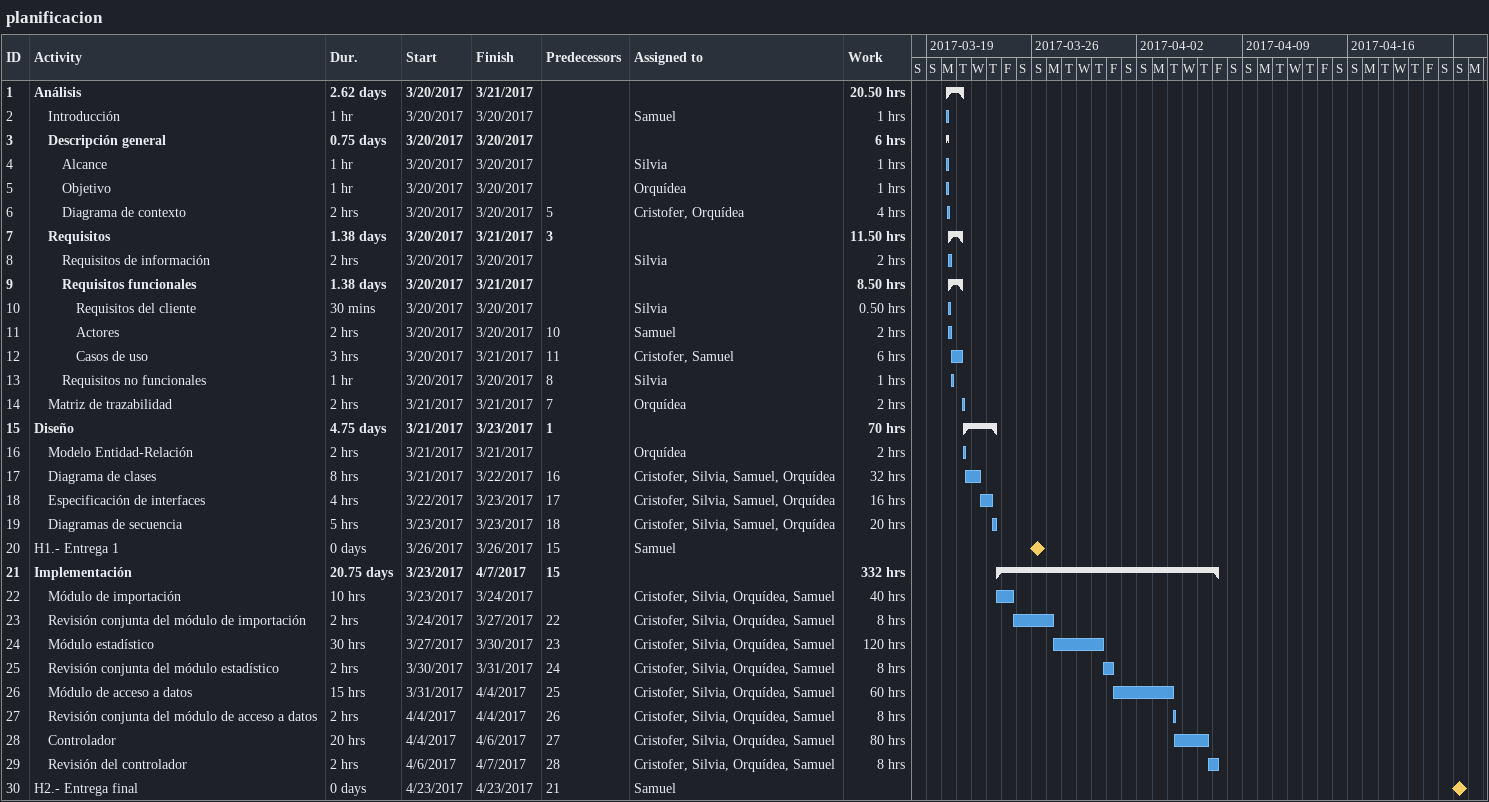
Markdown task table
planificacion

| ID | Level | Task | Duration | Start | Finish | Predecessors | Resources | Work (h) |
|---|---|---|---|---|---|---|---|---|
| 1 | 1 | **Análisis** | 2.62d | 2017-03-20 | 2017-03-21 |  |  | 20.50 |
| 2 | 2 | Introducción | 1h | 2017-03-20 | 2017-03-20 |  | Samuel | 1 |
| 3 | 2 | **Descripción general** | 0.75d | 2017-03-20 | 2017-03-20 |  |  | 6 |
| 4 | 3 | Alcance | 1h | 2017-03-20 | 2017-03-20 |  | Silvia | 1 |
| 5 | 3 | Objetivo | 1h | 2017-03-20 | 2017-03-20 |  | Orquídea | 1 |
| 6 | 3 | Diagrama de contexto | 2h | 2017-03-20 | 2017-03-20 | 5 | Cristofer, Orquídea | 4 |
| 7 | 2 | **Requisitos** | 1.38d | 2017-03-20 | 2017-03-21 | 3 |  | 11.50 |
| 8 | 3 | Requisitos de información | 2h | 2017-03-20 | 2017-03-20 |  | Silvia | 2 |
| 9 | 3 | **Requisitos funcionales** | 1.38d | 2017-03-20 | 2017-03-21 |  |  | 8.50 |
| 10 | 4 | Requisitos del cliente | 30min | 2017-03-20 | 2017-03-20 |  | Silvia | 0.50 |
| 11 | 4 | Actores | 2h | 2017-03-20 | 2017-03-20 | 10 | Samuel | 2 |
| 12 | 4 | Casos de uso | 3h | 2017-03-20 | 2017-03-21 | 11 | Cristofer, Samuel | 6 |
| 13 | 3 | Requisitos no funcionales | 1h | 2017-03-20 | 2017-03-20 | 8 | Silvia | 1 |
| 14 | 2 | Matriz de trazabilidad | 2h | 2017-03-21 | 2017-03-21 | 7 | Orquídea | 2 |
| 15 | 1 | **Diseño** | 4.75d | 2017-03-21 | 2017-03-23 | 1 |  | 70 |
| 16 | 2 | Modelo Entidad-Relación | 2h | 2017-03-21 | 2017-03-21 |  | Orquídea | 2 |
| 17 | 2 | Diagrama de clases | 8h | 2017-03-21 | 2017-03-22 | 16 | Cristofer, Silvia, Samuel, Orquídea | 32 |
| 18 | 2 | Especificación de interfaces | 4h | 2017-03-22 | 2017-03-23 | 17 | Cristofer, Silvia, Samuel, Orquídea | 16 |
| 19 | 2 | Diagramas de secuencia | 5h | 2017-03-23 | 2017-03-23 | 18 | Cristofer, Silvia, Samuel, Orquídea | 20 |
| 20 | 1 | H1.- Entrega 1 | 0d | 2017-03-26 | 2017-03-26 | 15 | Samuel |  |
| 21 | 1 | **Implementación** | 20.75d | 2017-03-23 | 2017-04-07 | 15 |  | 332 |
| 22 | 2 | Módulo de importación | 10h | 2017-03-23 | 2017-03-24 |  | Cristofer, Silvia, Orquídea, Samuel | 40 |
| 23 | 2 | Revisión conjunta del módulo de importación | 2h | 2017-03-24 | 2017-03-27 | 22 | Cristofer, Silvia, Orquídea, Samuel | 8 |
| 24 | 2 | Módulo estadístico | 30h | 2017-03-27 | 2017-03-30 | 23 | Cristofer, Silvia, Orquídea, Samuel | 120 |
| 25 | 2 | Revisión conjunta del módulo estadístico | 2h | 2017-03-30 | 2017-03-31 | 24 | Cristofer, Silvia, Orquídea, Samuel | 8 |
| 26 | 2 | Módulo de acceso a datos | 15h | 2017-03-31 | 2017-04-04 | 25 | Cristofer, Silvia, Orquídea, Samuel | 60 |
| 27 | 2 | Revisión conjunta del módulo de acceso a datos | 2h | 2017-04-04 | 2017-04-04 | 26 | Cristofer, Silvia, Orquídea, Samuel | 8 |
| 28 | 2 | Controlador | 20h | 2017-04-04 | 2017-04-06 | 27 | Cristofer, Silvia, Orquídea, Samuel | 80 |
| 29 | 2 | Revisión del controlador | 2h | 2017-04-06 | 2017-04-07 | 28 | Cristofer, Silvia, Orquídea, Samuel | 8 |
| 30 | 1 | H2.- Entrega final | 0d | 2017-04-23 | 2017-04-23 | 21 | Samuel |  |
